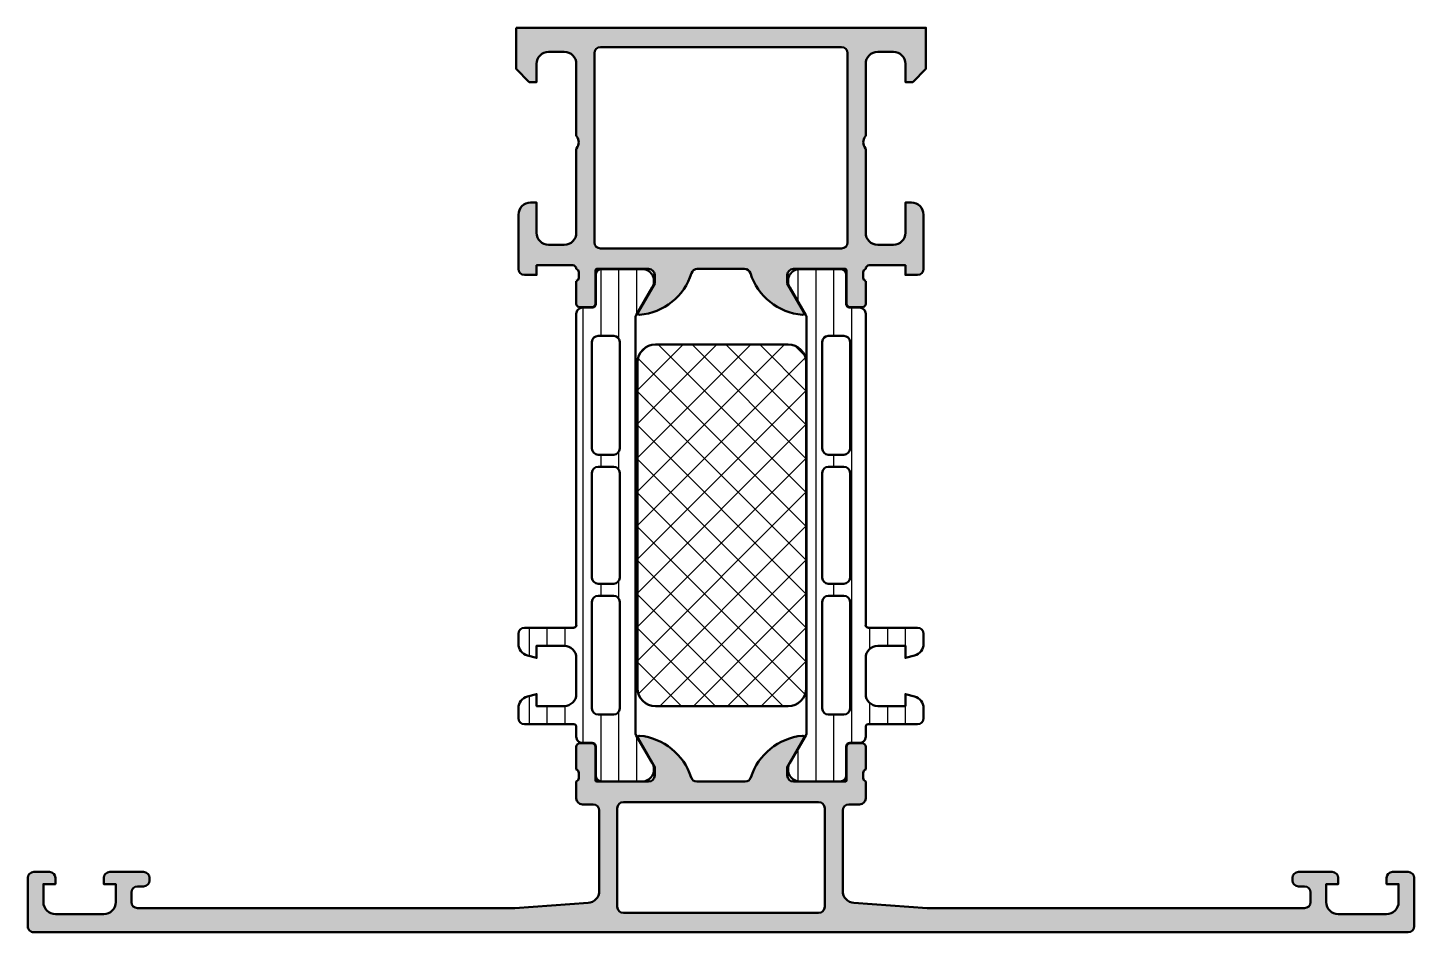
# Model space of a CAD drawing. Extents: x 0 to 115, y 0 to 75.
import ezdxf

# ---------------------------------------------------------------- set-up
doc = ezdxf.new("R2010")
doc.units = 0
for name, color, linetype, lineweight in [('0S-Alu contour', 7, 'Continuous', 50), ('0S-Alu hatch', 252, 'Continuous', 25), ('0S-Plastic contour', 254, 'Continuous', 50), ('0S-Plastic hatch', 253, 'Continuous', 25), ('0S-PT contour', 91, 'Continuous', 50), ('0S-PT hatch', 103, 'Continuous', 25)]:
    doc.layers.add(name, color=color, linetype=linetype, lineweight=lineweight)

# ---------------------------------------------------------------- blocks, each defined once
blk = doc.blocks.new('361560__D92DA5DA_2F45_4133_905F_7075DE37AC8C_')
at = {"layer": '0S-Alu hatch'}
h = blk.add_hatch(color=256, dxfattribs=at)
edge = h.paths.add_edge_path()
edge.add_line((0.5, 0), (114.5, 0))
edge.add_arc((114.5, 0.5), 0.5, 270, 360)
edge.add_line((115, 0.5), (115, 4.5))
edge.add_arc((114.5, 4.5), 0.5, 0, 90)
edge.add_line((114.5, 5), (113.2, 5))
edge.add_arc((113.2, 4.5), 0.5, 90, 180)
edge.add_line((112.7, 4.5), (112.7, 4))
edge.add_line((112.7, 4), (113.7, 4))
edge.add_line((113.7, 4), (113.7, 2.5))
edge.add_ellipse((112.7, 2.5), major_axis=(-1, 0), ratio=1, start_angle=90, end_angle=180, ccw=False)
edge.add_line((112.7, 1.5), (108.7, 1.5))
edge.add_ellipse((108.7, 2.5), major_axis=(-1, 0), ratio=1, start_angle=0.0044, end_angle=90, ccw=False)
edge.add_line((107.7, 2.5), (107.7, 4))
edge.add_line((107.7, 4), (108.7, 4))
edge.add_line((108.7, 4), (108.7, 4.5))
edge.add_arc((108.2, 4.5), 0.5, 0, 90)
edge.add_line((108.2, 5), (105.4, 5))
edge.add_arc((105.4, 4.5), 0.5, 90, 180)
edge.add_line((104.9, 4.5), (104.9, 4.3))
edge.add_arc((105.4, 4.3), 0.5, 180, 270)
edge.add_line((105.4, 3.8), (105.9, 3.8))
edge.add_ellipse((105.9, 3.3), major_axis=(-0.5, 0), ratio=1, start_angle=180, end_angle=270, ccw=False)
edge.add_line((106.4, 3.3), (106.4, 2.5))
edge.add_ellipse((105.9, 2.5), major_axis=(-0.5, 0), ratio=1, start_angle=90, end_angle=180, ccw=False)
edge.add_line((105.9, 2), (74.6, 2))
edge.add_line((74.6, 2), (68.53, 2.43))
edge.add_ellipse((68.6, 3.43), major_axis=(-1, 0), ratio=1, start_angle=0, end_angle=85.9043, ccw=False)
edge.add_line((67.6, 3.43), (67.6, 10.1))
edge.add_ellipse((68.1, 10.1), major_axis=(-0.5, 0), ratio=1, start_angle=270, end_angle=360, ccw=False)
edge.add_line((68.1, 10.6), (69, 10.6))
edge.add_arc((69, 11.1), 0.5, 270, 360)
edge.add_line((69.5, 11.1), (69.5, 12.5))
edge.add_ellipse((69.58, 12.77), major_axis=(-0.279, 0), ratio=1, start_angle=-1.1646, end_angle=73.5801, ccw=False)
edge.add_line((69.3, 12.77), (69.3, 13.23))
edge.add_ellipse((69.58, 13.23), major_axis=(-0.279, 0), ratio=1, start_angle=-73.5754, end_angle=1.1629, ccw=False)
edge.add_line((69.5, 13.5), (69.5, 15.38))
edge.add_arc((69.2, 15.38), 0.3, 0, 90)
edge.add_line((69.2, 15.68), (68.22, 15.68))
edge.add_arc((68.22, 15.38), 0.3, 90, 180)
edge.add_line((67.92, 15.38), (67.92, 12.62))
edge.add_ellipse((67.8, 12.62), major_axis=(-0.12, 0), ratio=1, start_angle=87.8062, end_angle=180, ccw=False)
edge.add_line((67.8, 12.5), (63.5, 12.5))
edge.add_ellipse((63.5, 13), major_axis=(-0.5, 0), ratio=1, start_angle=0, end_angle=90, ccw=False)
edge.add_line((63, 13), (63, 13.7))
edge.add_line((63, 13.7), (64.38, 16.09))
edge.add_arc((64.26, 16.16), 0.138, 330, 455.6226)
edge.add_arc((64.74, 11.32), 5, 95.6226, 162.2516)
edge.add_ellipse((59.5, 13), major_axis=(-0.5, 0), ratio=1, start_angle=90, end_angle=162.2516, ccw=False)
edge.add_line((59.5, 12.5), (55.5, 12.5))
edge.add_ellipse((55.5, 13), major_axis=(-0.5, 0), ratio=1, start_angle=17.7484, end_angle=90, ccw=False)
edge.add_arc((50.26, 11.32), 5, 17.7484, 84.3774)
edge.add_arc((50.74, 16.16), 0.138, 84.3774, 210)
edge.add_line((50.62, 16.09), (52, 13.7))
edge.add_line((52, 13.7), (52, 13))
edge.add_ellipse((51.5, 13), major_axis=(-0.5, 0), ratio=1, start_angle=90, end_angle=180, ccw=False)
edge.add_line((51.5, 12.5), (47.2, 12.5))
edge.add_ellipse((47.2, 12.62), major_axis=(-0.12, 0), ratio=1, start_angle=0, end_angle=90, ccw=False)
edge.add_line((47.08, 12.62), (47.08, 15.38))
edge.add_arc((46.78, 15.38), 0.3, 0, 90)
edge.add_line((46.78, 15.68), (45.8, 15.68))
edge.add_arc((45.8, 15.38), 0.3, 90, 180)
edge.add_line((45.5, 15.38), (45.5, 13.5))
edge.add_ellipse((45.42, 13.23), major_axis=(-0.279, 0), ratio=1, start_angle=178.8371, end_angle=253.5754, ccw=False)
edge.add_line((45.7, 13.23), (45.7, 12.77))
edge.add_ellipse((45.42, 12.77), major_axis=(-0.279, 0), ratio=1, start_angle=106.4199, end_angle=181.1646, ccw=False)
edge.add_line((45.5, 12.5), (45.5, 11.1))
edge.add_arc((46, 11.1), 0.5, 180, 270)
edge.add_line((46, 10.6), (46.9, 10.6))
edge.add_ellipse((46.9, 10.1), major_axis=(-0.5, 0), ratio=1, start_angle=180, end_angle=270, ccw=False)
edge.add_line((47.4, 10.1), (47.4, 3.43))
edge.add_ellipse((46.4, 3.43), major_axis=(-1, 0), ratio=1, start_angle=94.0856, end_angle=180, ccw=False)
edge.add_line((46.47, 2.43), (40.4, 2))
edge.add_line((40.4, 2), (9.1, 2))
edge.add_ellipse((9.1, 2.5), major_axis=(-0.5, 0), ratio=1, start_angle=0, end_angle=90, ccw=False)
edge.add_line((8.6, 2.5), (8.6, 3.3))
edge.add_ellipse((9.1, 3.3), major_axis=(-0.5, 0), ratio=1, start_angle=270.004, end_angle=359.996, ccw=False)
edge.add_line((9.1, 3.8), (9.6, 3.8))
edge.add_arc((9.6, 4.3), 0.5, 270, 360)
edge.add_line((10.1, 4.3), (10.1, 4.5))
edge.add_arc((9.6, 4.5), 0.5, 0, 90)
edge.add_line((9.6, 5), (6.8, 5))
edge.add_arc((6.8, 4.5), 0.5, 90.0063, 179.9937)
edge.add_line((6.3, 4.5), (6.3, 4))
edge.add_line((6.3, 4), (7.3, 4))
edge.add_line((7.3, 4), (7.3, 2.5))
edge.add_ellipse((6.3, 2.5), major_axis=(-1, 0), ratio=1, start_angle=90, end_angle=180, ccw=False)
edge.add_line((6.3, 1.5), (2.3, 1.5))
edge.add_ellipse((2.3, 2.5), major_axis=(-1, 0), ratio=1, start_angle=0.0025, end_angle=89.9975, ccw=False)
edge.add_line((1.3, 2.5), (1.3, 4))
edge.add_line((1.3, 4), (2.3, 4))
edge.add_line((2.3, 4), (2.3, 4.5))
edge.add_arc((1.8, 4.5), 0.5, 0, 90)
edge.add_line((1.8, 5), (0.5, 5))
edge.add_arc((0.5, 4.5), 0.5, 90, 180)
edge.add_line((0, 4.5), (0, 0.5))
edge.add_arc((0.5, 0.5), 0.5, 180, 270.0015)
edge = h.paths.add_edge_path()
edge.add_ellipse((49.4, 2.1), major_axis=(-0.5, 0), ratio=1, start_angle=0, end_angle=90, ccw=False)
edge.add_line((48.9, 2.1), (48.9, 10.3))
edge.add_ellipse((49.4, 10.3), major_axis=(-0.5, 0), ratio=1, start_angle=270, end_angle=360, ccw=False)
edge.add_line((49.4, 10.8), (65.6, 10.8))
edge.add_ellipse((65.6, 10.3), major_axis=(-0.5, 0), ratio=1, start_angle=180, end_angle=270, ccw=False)
edge.add_line((66.1, 10.3), (66.1, 2.1))
edge.add_ellipse((65.6, 2.1), major_axis=(-0.5, 0), ratio=1, start_angle=90, end_angle=180, ccw=False)
edge.add_line((65.6, 1.6), (49.4, 1.6))
at = {"layer": '0S-Alu contour', "color": 7}
for points in [[(45.5, 15.38), (45.5, 13.5)], [(46.78, 15.68), (45.8, 15.68)], [(47.08, 12.62), (47.08, 15.38)], [(50.62, 16.09), (52, 13.7), (52, 13)], [(63, 13), (63, 13.7), (64.38, 16.09)], [(67.92, 15.38), (67.92, 12.62)], [(69.2, 15.68), (68.22, 15.68)], [(69.5, 13.5), (69.5, 15.38)], [(45.7, 13.23), (45.7, 12.77)], [(69.3, 12.77), (69.3, 13.23)], [(45.5, 12.5), (45.5, 11.1)], [(51.5, 12.5), (47.2, 12.5)], [(59.5, 12.5), (55.5, 12.5)], [(67.8, 12.5), (63.5, 12.5)], [(69.5, 11.1), (69.5, 12.5)], [(46, 10.6), (46.9, 10.6)], [(49.4, 10.8), (65.6, 10.8)], [(68.1, 10.6), (69, 10.6)], [(47.4, 10.1), (47.4, 3.43)], [(48.9, 2.1), (48.9, 10.3)], [(66.1, 10.3), (66.1, 2.1)], [(67.6, 3.43), (67.6, 10.1)], [(1.8, 5), (0.5, 5)], [(9.6, 5), (6.8, 5)], [(108.2, 5), (105.4, 5)], [(114.5, 5), (113.2, 5)], [(0, 4.5), (0, 0.5)], [(1.3, 2.5), (1.3, 4), (2.3, 4), (2.3, 4.5)], [(6.3, 4.5), (6.3, 4), (7.3, 4), (7.3, 2.5)], [(9.1, 3.8), (9.6, 3.8)], [(10.1, 4.3), (10.1, 4.5)], [(104.9, 4.5), (104.9, 4.3)], [(105.4, 3.8), (105.9, 3.8)], [(107.7, 2.5), (107.7, 4), (108.7, 4), (108.7, 4.5)], [(112.7, 4.5), (112.7, 4), (113.7, 4), (113.7, 2.5)], [(115, 0.5), (115, 4.5)], [(8.6, 2.5), (8.6, 3.3)], [(46.47, 2.43), (40.4, 2), (9.1, 2)], [(105.9, 2), (74.6, 2), (68.53, 2.43)], [(106.4, 3.3), (106.4, 2.5)], [(6.3, 1.5), (2.3, 1.5)], [(65.6, 1.6), (49.4, 1.6)], [(112.7, 1.5), (108.7, 1.5)], [(0.5, 0), (114.5, 0)]]:
    blk.add_lwpolyline(points, dxfattribs=at)
for centre, radius, start, end in [((50.74, 16.16), 0.138, 84.3774, 210), ((50.26, 11.32), 5, 17.7484, 84.3774), ((64.74, 11.32), 5, 95.6226, 162.2516), ((64.26, 16.16), 0.138, 330, 95.6226), ((45.8, 15.38), 0.3, 90, 180), ((46.78, 15.38), 0.3, 0, 90), ((68.22, 15.38), 0.3, 90, 180), ((69.2, 15.38), 0.3, 0, 90), ((46, 11.1), 0.5, 180, 270), ((69, 11.1), 0.5, 270, 0), ((0.5, 4.5), 0.5, 90, 180), ((1.8, 4.5), 0.5, 0, 90), ((6.8, 4.5), 0.5, 90.0063, 179.9937), ((9.6, 4.5), 0.5, 0, 90), ((105.4, 4.5), 0.5, 90, 180), ((108.2, 4.5), 0.5, 0, 90), ((113.2, 4.5), 0.5, 90, 180), ((114.5, 4.5), 0.5, 0, 90), ((9.6, 4.3), 0.5, 270, 0), ((105.4, 4.3), 0.5, 180, 270), ((0.5, 0.5), 0.5, 180, 270.0015), ((114.5, 0.5), 0.5, 270, 0)]:
    blk.add_arc(centre, radius, start, end, dxfattribs=at)
at = {"layer": '0S-Alu contour', "color": 7, "extrusion": (0, 0, -1)}
for centre, radius, start, end in [((-45.42, 13.23), 0.279, 106.4246, 181.1629), ((-45.42, 12.77), 0.279, 178.8354, 253.5801), ((-51.5, 13), 0.5, 180, 270), ((-55.5, 13), 0.5, 270, 342.2516), ((-59.5, 13), 0.5, 197.7484, 270), ((-63.5, 13), 0.5, 270, 0), ((-69.58, 13.23), 0.279, 358.8371, 73.5754), ((-69.58, 12.77), 0.279, 286.4199, 1.1646), ((-47.2, 12.62), 0.12, 270, 0), ((-67.8, 12.62), 0.12, 180, 272.1938), ((-46.9, 10.1), 0.5, 90, 180), ((-49.4, 10.3), 0.5, 0, 90), ((-65.6, 10.3), 0.5, 90, 180), ((-68.1, 10.1), 0.5, 0, 90), ((-9.1, 3.3), 0.5, 0.004, 89.996), ((-105.9, 3.3), 0.5, 90, 180), ((-2.3, 2.5), 1, 270.0025, 359.9975), ((-6.3, 2.5), 1, 180, 270), ((-9.1, 2.5), 0.5, 270, 0), ((-46.4, 3.43), 1, 180, 265.9144), ((-68.6, 3.43), 1, 274.0957, 0), ((-105.9, 2.5), 0.5, 180, 270), ((-108.7, 2.5), 1, 270, 359.9956), ((-112.7, 2.5), 1, 180, 270), ((-49.4, 2.1), 0.5, 270, 0), ((-65.6, 2.1), 0.5, 180, 270)]:
    blk.add_arc(centre, radius, start, end, dxfattribs=at)
blk = doc.blocks.new('345110__9D9DA23E_F2B5_4B92_A6AA_0FE0D5519B47_')
at = {"layer": '0S-Alu hatch'}
h = blk.add_hatch(color=256, dxfattribs=at)
edge = h.paths.add_edge_path()
edge.add_line((40.5, 75), (40.5, 71.6))
edge.add_line((40.5, 71.6), (41.6, 70.5))
edge.add_line((41.6, 70.5), (42.2, 70.5))
edge.add_line((42.2, 70.5), (42.2, 72))
edge.add_ellipse((43.2, 72), major_axis=(-1, 0), ratio=1, start_angle=270, end_angle=360, ccw=False)
edge.add_line((43.2, 73), (44.5, 73))
edge.add_ellipse((44.5, 72), major_axis=(-1, 0), ratio=1, start_angle=180, end_angle=270, ccw=False)
edge.add_line((45.5, 72), (45.5, 66))
edge.add_ellipse((44.98, 65.5), major_axis=(-0.725, 0), ratio=1, start_angle=136.3884, end_angle=223.6116, ccw=False)
edge.add_line((45.5, 65), (45.5, 58))
edge.add_ellipse((44.5, 58), major_axis=(-1, 0), ratio=1, start_angle=90, end_angle=180, ccw=False)
edge.add_line((44.5, 57), (43.2, 57))
edge.add_ellipse((43.2, 58), major_axis=(-1, 0), ratio=1, start_angle=0, end_angle=90, ccw=False)
edge.add_line((42.2, 58), (42.2, 60.5))
edge.add_line((42.2, 60.5), (41.7, 60.5))
edge.add_arc((41.7, 59.5), 1, 90, 180.0008)
edge.add_line((40.7, 59.5), (40.7, 55))
edge.add_arc((41.2, 55), 0.5, 180.0008, 269.9996)
edge.add_line((41.2, 54.5), (42.2, 54.5))
edge.add_line((42.2, 54.5), (42.2, 55.3))
edge.add_line((42.2, 55.3), (45.2, 55.3))
edge.add_ellipse((45.2, 55), major_axis=(-0.3, 0), ratio=1, start_angle=180.0249, end_angle=269.986, ccw=False)
edge.add_ellipse((45.42, 54.73), major_axis=(-0.279, 0), ratio=1, start_angle=178.8354, end_angle=253.5801, ccw=False)
edge.add_line((45.7, 54.73), (45.7, 54.27))
edge.add_ellipse((45.42, 54.27), major_axis=(-0.279, 0), ratio=1, start_angle=106.4246, end_angle=181.1629, ccw=False)
edge.add_line((45.5, 54), (45.5, 52.12))
edge.add_arc((45.8, 52.12), 0.3, 180, 270)
edge.add_line((45.8, 51.82), (46.78, 51.82))
edge.add_arc((46.78, 52.12), 0.3, 270, 360)
edge.add_line((47.08, 52.12), (47.08, 54.88))
edge.add_ellipse((47.2, 54.88), major_axis=(-0.12, 0), ratio=1, start_angle=269.9999, end_angle=360, ccw=False)
edge.add_line((47.2, 55), (51.5, 55))
edge.add_ellipse((51.5, 54.5), major_axis=(-0.5, 0), ratio=1, start_angle=180, end_angle=269.9999, ccw=False)
edge.add_line((52, 54.5), (52, 53.8))
edge.add_line((52, 53.8), (50.62, 51.41))
edge.add_arc((50.74, 51.34), 0.137, 150.0001, 274.3398)
edge.add_arc((50.38, 56.07), 4.88, 274.3398, 343.0455)
edge.add_ellipse((55.53, 54.5), major_axis=(-0.5, 0), ratio=1, start_angle=270, end_angle=343.0455, ccw=False)
edge.add_line((55.53, 55), (59.46, 55))
edge.add_ellipse((59.46, 54.5), major_axis=(-0.5, 0), ratio=1, start_angle=197.2896, end_angle=270, ccw=False)
edge.add_arc((64.64, 56.11), 4.92, 197.2896, 265.5273)
edge.add_arc((64.26, 51.34), 0.137, 265.5273, 389.9999)
edge.add_line((64.38, 51.41), (63, 53.8))
edge.add_line((63, 53.8), (63, 54.5))
edge.add_ellipse((63.5, 54.5), major_axis=(-0.5, 0), ratio=1, start_angle=270.0001, end_angle=360, ccw=False)
edge.add_line((63.5, 55), (67.8, 55))
edge.add_ellipse((67.8, 54.88), major_axis=(-0.12, 0), ratio=1, start_angle=180, end_angle=270.0001, ccw=False)
edge.add_line((67.92, 54.88), (67.92, 52.12))
edge.add_arc((68.22, 52.12), 0.3, 180, 270)
edge.add_line((68.22, 51.82), (69.2, 51.82))
edge.add_arc((69.2, 52.12), 0.3, 270, 360)
edge.add_line((69.5, 52.12), (69.5, 54))
edge.add_ellipse((69.58, 54.27), major_axis=(-0.279, 0), ratio=1, start_angle=-1.1629, end_angle=73.5754, ccw=False)
edge.add_line((69.3, 54.27), (69.3, 54.73))
edge.add_ellipse((69.58, 54.73), major_axis=(-0.279, 0), ratio=1, start_angle=-73.5801, end_angle=1.1646, ccw=False)
edge.add_ellipse((69.8, 55), major_axis=(-0.3, 0), ratio=1, start_angle=270.014, end_angle=359.9751, ccw=False)
edge.add_line((69.8, 55.3), (72.8, 55.3))
edge.add_line((72.8, 55.3), (72.8, 54.5))
edge.add_line((72.8, 54.5), (73.8, 54.5))
edge.add_arc((73.8, 55), 0.5, 270.0004, 359.9992)
edge.add_line((74.3, 55), (74.3, 59.5))
edge.add_arc((73.3, 59.5), 1, 359.9992, 450)
edge.add_line((73.3, 60.5), (72.8, 60.5))
edge.add_line((72.8, 60.5), (72.8, 58))
edge.add_ellipse((71.8, 58), major_axis=(-1, 0), ratio=1, start_angle=90, end_angle=180, ccw=False)
edge.add_line((71.8, 57), (70.5, 57))
edge.add_ellipse((70.5, 58), major_axis=(-1, 0), ratio=1, start_angle=0, end_angle=90, ccw=False)
edge.add_line((69.5, 58), (69.5, 65))
edge.add_ellipse((70.02, 65.5), major_axis=(-0.725, 0), ratio=1, start_angle=-43.6116, end_angle=43.6116, ccw=False)
edge.add_line((69.5, 66), (69.5, 72))
edge.add_ellipse((70.5, 72), major_axis=(-1, 0), ratio=1, start_angle=270, end_angle=360, ccw=False)
edge.add_line((70.5, 73), (71.8, 73))
edge.add_ellipse((71.8, 72), major_axis=(-1, 0), ratio=1, start_angle=180, end_angle=270, ccw=False)
edge.add_line((72.8, 72), (72.8, 70.5))
edge.add_line((72.8, 70.5), (73.4, 70.5))
edge.add_line((73.4, 70.5), (74.5, 71.6))
edge.add_line((74.5, 71.6), (74.5, 75))
edge.add_line((74.5, 75), (40.5, 75))
edge = h.paths.add_edge_path()
edge.add_ellipse((47.5, 72.9), major_axis=(-0.5, 0), ratio=1, start_angle=270, end_angle=359.9997, ccw=False)
edge.add_line((47.5, 73.4), (67.5, 73.4))
edge.add_ellipse((67.5, 72.9), major_axis=(-0.5, 0), ratio=1, start_angle=180, end_angle=270, ccw=False)
edge.add_line((68, 72.9), (68, 57.2))
edge.add_ellipse((67.5, 57.2), major_axis=(-0.5, 0), ratio=1, start_angle=90, end_angle=180, ccw=False)
edge.add_line((67.5, 56.7), (47.5, 56.7))
edge.add_ellipse((47.5, 57.2), major_axis=(-0.5, 0), ratio=1, start_angle=0, end_angle=90, ccw=False)
edge.add_line((47, 57.2), (47, 72.9))
at = {"layer": '0S-Alu contour', "color": 7}
for points in [[(40.5, 75), (40.5, 71.6), (41.6, 70.5), (42.2, 70.5), (42.2, 72)], [(72.8, 72), (72.8, 70.5), (73.4, 70.5), (74.5, 71.6), (74.5, 75), (40.5, 75)], [(43.2, 73), (44.5, 73)], [(47, 57.2), (47, 72.9)], [(47.5, 73.4), (67.5, 73.4)], [(68, 72.9), (68, 57.2)], [(70.5, 73), (71.8, 73)], [(45.5, 72), (45.5, 66)], [(69.5, 66), (69.5, 72)], [(45.5, 65), (45.5, 58)], [(69.5, 58), (69.5, 65)], [(42.2, 58), (42.2, 60.5), (41.7, 60.5)], [(73.3, 60.5), (72.8, 60.5), (72.8, 58)], [(40.7, 59.5), (40.7, 55)], [(74.3, 55), (74.3, 59.5)], [(44.5, 57), (43.2, 57)], [(67.5, 56.7), (47.5, 56.7)], [(71.8, 57), (70.5, 57)], [(41.2, 54.5), (42.2, 54.5), (42.2, 55.3), (45.2, 55.3)], [(69.8, 55.3), (72.8, 55.3), (72.8, 54.5), (73.8, 54.5)], [(45.7, 54.73), (45.7, 54.27)], [(47.08, 52.12), (47.08, 54.88)], [(47.2, 55), (51.5, 55)], [(52, 54.5), (52, 53.8), (50.62, 51.41)], [(55.53, 55), (59.46, 55)], [(64.38, 51.41), (63, 53.8), (63, 54.5)], [(63.5, 55), (67.8, 55)], [(67.92, 54.88), (67.92, 52.12)], [(69.3, 54.27), (69.3, 54.73)], [(45.5, 54), (45.5, 52.12)], [(69.5, 52.12), (69.5, 54)], [(45.8, 51.82), (46.78, 51.82)], [(68.22, 51.82), (69.2, 51.82)]]:
    blk.add_lwpolyline(points, dxfattribs=at)
at = {"layer": '0S-Alu contour', "color": 7, "extrusion": (0, 0, -1)}
for centre, radius, start, end in [((-43.2, 72), 1, 0, 90), ((-44.5, 72), 1, 90, 180), ((-47.5, 72.9), 0.5, 0.0003, 90), ((-67.5, 72.9), 0.5, 90, 180), ((-70.5, 72), 1, 0, 90), ((-71.8, 72), 1, 90, 180), ((-44.98, 65.5), 0.725, 136.3884, 223.6116), ((-70.02, 65.5), 0.725, 316.3884, 43.6116), ((-43.2, 58), 1, 270, 0), ((-44.5, 58), 1, 180, 270), ((-70.5, 58), 1, 270, 0), ((-71.8, 58), 1, 180, 270), ((-47.5, 57.2), 0.5, 270, 0), ((-67.5, 57.2), 0.5, 180, 270), ((-45.2, 55), 0.3, 90.014, 179.9751), ((-69.8, 55), 0.3, 0.0249, 89.986), ((-45.42, 54.73), 0.279, 106.4199, 181.1646), ((-45.42, 54.27), 0.279, 178.8371, 253.5754), ((-47.2, 54.88), 0.12, 0, 90.0001), ((-51.5, 54.5), 0.5, 90.0001, 180), ((-55.53, 54.5), 0.5, 16.9545, 90), ((-59.46, 54.5), 0.5, 90, 162.7104), ((-63.5, 54.5), 0.5, 0, 89.9999), ((-67.8, 54.88), 0.12, 89.9999, 180), ((-69.58, 54.73), 0.279, 358.8354, 73.5801), ((-69.58, 54.27), 0.279, 286.4246, 1.1629)]:
    blk.add_arc(centre, radius, start, end, dxfattribs=at)
at = {"layer": '0S-Alu contour', "color": 7}
for centre, radius, start, end in [((41.7, 59.5), 1, 90, 180.0008), ((73.3, 59.5), 1, 359.9992, 90), ((41.2, 55), 0.5, 180.0008, 269.9996), ((50.38, 56.07), 4.88, 274.3398, 343.0455), ((64.64, 56.11), 4.92, 197.2896, 265.5273), ((73.8, 55), 0.5, 270.0004, 359.9992), ((45.8, 52.12), 0.3, 180, 270), ((46.78, 52.12), 0.3, 270, 0), ((68.22, 52.12), 0.3, 180, 270), ((69.2, 52.12), 0.3, 270, 0), ((50.74, 51.34), 0.137, 150.0001, 274.3398), ((64.26, 51.34), 0.137, 265.5273, 29.9999)]:
    blk.add_arc(centre, radius, start, end, dxfattribs=at)
blk = doc.blocks.new('284031__D7257985_EBDC_465A_BD91_AE537D4E9626___C80FF7DB_7094_4D51_8863_496542C1166B_')
at = {"layer": '0S-Plastic hatch'}
h = blk.add_hatch(dxfattribs=at)
h.set_pattern_fill('ANSI31', color=256, scale=0.468, angle=45, style=0)
edge = h.paths.add_edge_path()
edge.add_arc((45.3, 25.46), 0.204, 270.4851, 358.8441)
edge.add_line((45.5, 25.45), (45.5, 51.29))
edge.add_ellipse((46, 51.29), major_axis=(-0.5, 0), ratio=1, start_angle=269.998, end_angle=359.9999, ccw=False)
edge.add_line((46, 51.79), (46.81, 51.79))
edge.add_arc((46.81, 52.09), 0.3, 269.998, 360.0058)
edge.add_line((47.11, 52.09), (47.11, 54.49))
edge.add_ellipse((47.61, 54.49), major_axis=(-0.5, 0), ratio=1, start_angle=-90.0021, end_angle=0.0058, ccw=False)
edge.add_line((47.61, 54.99), (51.09, 54.99))
edge.add_ellipse((50.94, 54), major_axis=(-1, 0), ratio=1, start_angle=147.2709, end_angle=261.8163, ccw=False)
edge.add_line((51.79, 53.46), (50.47, 51.18))
edge.add_arc((50.9, 50.93), 0.5, 149.9979, 179.9982)
edge.add_line((50.4, 50.93), (50.4, 16.57))
edge.add_arc((50.9, 16.57), 0.5, 179.9982, 209.9979)
edge.add_line((50.47, 16.32), (51.78, 14.04))
edge.add_ellipse((50.94, 13.5), major_axis=(-1, 0), ratio=1, start_angle=98.1795, end_angle=212.7249, ccw=False)
edge.add_line((51.09, 12.51), (47.61, 12.51))
edge.add_ellipse((47.61, 13.01), major_axis=(-0.5, 0), ratio=1, start_angle=-0.01, end_angle=89.9979, ccw=False)
edge.add_line((47.11, 13.01), (47.11, 15.41))
edge.add_arc((46.81, 15.41), 0.3, 359.99, 449.998)
edge.add_line((46.81, 15.71), (46, 15.71))
edge.add_ellipse((46, 16.21), major_axis=(-0.5, 0), ratio=1, start_angle=-0.0024, end_angle=89.998, ccw=False)
edge.add_line((45.5, 16.21), (45.5, 17.05))
edge.add_arc((45.3, 17.05), 0.2, 0, 90)
edge.add_line((45.3, 17.25), (41.2, 17.25))
edge.add_ellipse((41.2, 17.75), major_axis=(-0.5, 0), ratio=1, start_angle=0, end_angle=90, ccw=False)
edge.add_line((40.7, 17.75), (40.7, 18.58))
edge.add_ellipse((41.7, 18.58), major_axis=(-1, 0), ratio=1, start_angle=285, end_angle=360, ccw=False)
edge.add_line((41.44, 19.55), (42.2, 19.75))
edge.add_line((42.2, 19.75), (42.2, 18.75))
edge.add_line((42.2, 18.75), (44.5, 18.75))
edge.add_arc((44.5, 19.76), 1, 270.0975, 359.7659)
edge.add_line((45.5, 19.75), (45.5, 22.75))
edge.add_arc((44.5, 22.75), 1, 0.2299, 89.9025)
edge.add_line((44.5, 23.75), (42.2, 23.75))
edge.add_line((42.2, 23.75), (42.2, 22.75))
edge.add_line((42.2, 22.75), (41.44, 22.95))
edge.add_ellipse((41.7, 23.92), major_axis=(-1, 0), ratio=1, start_angle=0, end_angle=75, ccw=False)
edge.add_line((40.7, 23.92), (40.7, 24.75))
edge.add_ellipse((41.2, 24.75), major_axis=(-0.5, 0), ratio=1, start_angle=270, end_angle=360, ccw=False)
edge.add_line((41.2, 25.25), (45.3, 25.25))
edge = h.paths.add_edge_path()
edge.add_line((46.8, 48.95), (46.8, 40.1))
edge.add_arc((47.3, 40.1), 0.5, 180, 270.0019)
edge.add_line((47.3, 39.6), (48.6, 39.6))
edge.add_arc((48.6, 40.1), 0.5, 270, 360)
edge.add_line((49.1, 40.1), (49.1, 48.95))
edge.add_arc((48.6, 48.95), 0.5, 0, 90)
edge.add_line((48.6, 49.45), (47.3, 49.45))
edge.add_arc((47.3, 48.95), 0.5, 90, 180)
edge = h.paths.add_edge_path()
edge.add_line((49.1, 29.4), (49.1, 38.1))
edge.add_arc((48.6, 38.1), 0.5, 0, 90)
edge.add_line((48.6, 38.6), (47.3, 38.6))
edge.add_arc((47.3, 38.1), 0.5, 90, 180)
edge.add_line((46.8, 38.1), (46.8, 29.4))
edge.add_arc((47.3, 29.4), 0.5, 180, 270)
edge.add_line((47.3, 28.9), (48.6, 28.9))
edge.add_arc((48.6, 29.4), 0.5, 270, 360)
edge = h.paths.add_edge_path()
edge.add_line((46.8, 27.4), (46.8, 18.55))
edge.add_arc((47.3, 18.55), 0.5, 180, 270)
edge.add_line((47.3, 18.05), (48.6, 18.05))
edge.add_arc((48.6, 18.55), 0.5, 270, 360)
edge.add_line((49.1, 18.55), (49.1, 27.4))
edge.add_arc((48.6, 27.4), 0.5, 0, 90)
edge.add_line((48.6, 27.9), (47.3, 27.9))
edge.add_arc((47.3, 27.4), 0.5, 90, 180)
at = {"layer": '0S-Alu contour', "color": 7}
for points in [[(48.6, 49.45), (47.3, 49.45)], [(46.8, 48.95), (46.8, 40.1)], [(49.1, 40.1), (49.1, 48.95)], [(47.3, 39.6), (48.6, 39.6)], [(46.8, 38.1), (46.8, 29.4)], [(48.6, 38.6), (47.3, 38.6)], [(49.1, 29.4), (49.1, 38.1)], [(47.3, 28.9), (48.6, 28.9)], [(48.6, 27.9), (47.3, 27.9)], [(46.8, 27.4), (46.8, 18.55)], [(49.1, 18.55), (49.1, 27.4)], [(47.3, 18.05), (48.6, 18.05)]]:
    blk.add_lwpolyline(points, dxfattribs=at)
for centre, start, end in [((47.3, 48.95), 90, 180), ((48.6, 48.95), 0, 90), ((47.3, 40.1), 180, 270.0019), ((48.6, 40.1), 270, 0), ((47.3, 38.1), 90, 180), ((48.6, 38.1), 0, 90), ((47.3, 29.4), 180, 270), ((48.6, 29.4), 270, 0), ((47.3, 27.4), 90, 180), ((48.6, 27.4), 0, 90), ((47.3, 18.55), 180, 270), ((48.6, 18.55), 270, 0)]:
    blk.add_arc(centre, 0.5, start, end, dxfattribs=at)
at = {"layer": '0S-Plastic contour', "color": 7}
for points in [[(47.11, 52.09), (47.11, 54.49)], [(47.61, 54.99), (51.09, 54.99)], [(51.79, 53.46), (50.47, 51.18)], [(46, 51.79), (46.81, 51.79)], [(45.5, 25.45), (45.5, 51.29)], [(50.4, 50.93), (50.4, 16.57)], [(40.7, 23.92), (40.7, 24.75)], [(41.2, 25.25), (45.3, 25.25)], [(44.5, 23.75), (42.2, 23.75), (42.2, 22.75), (41.44, 22.95)], [(45.5, 19.75), (45.5, 22.75)], [(41.44, 19.55), (42.2, 19.75), (42.2, 18.75), (44.5, 18.75)], [(40.7, 17.75), (40.7, 18.58)], [(45.3, 17.25), (41.2, 17.25)], [(45.5, 16.21), (45.5, 17.05)], [(50.47, 16.32), (51.78, 14.04)], [(46.81, 15.71), (46, 15.71)], [(47.11, 13.01), (47.11, 15.41)], [(51.09, 12.51), (47.61, 12.51)]]:
    blk.add_lwpolyline(points, dxfattribs=at)
at = {"layer": '0S-Plastic contour', "color": 7, "extrusion": (0, 0, -1)}
for centre, radius, start, end in [((-47.61, 54.49), 0.5, 359.9942, 90.0021), ((-50.94, 54), 1, 98.1837, 212.7291), ((-46, 51.29), 0.5, 0.0001, 90.002), ((-41.2, 24.75), 0.5, 0, 90), ((-41.7, 23.92), 1, 285, 0), ((-41.7, 18.58), 1, 0, 75), ((-41.2, 17.75), 0.5, 270, 0), ((-46, 16.21), 0.5, 270.002, 0.0024), ((-50.94, 13.5), 1, 147.2751, 261.8205), ((-47.61, 13.01), 0.5, 270.0021, 0.01)]:
    blk.add_arc(centre, radius, start, end, dxfattribs=at)
at = {"layer": '0S-Plastic contour', "color": 7}
for centre, radius, start, end in [((46.81, 52.09), 0.3, 269.998, 0.0058), ((50.9, 50.93), 0.5, 149.9979, 179.9982), ((45.3, 25.46), 0.204, 270.4851, 358.8441), ((44.5, 22.75), 1, 0.2299, 89.9025), ((44.5, 19.76), 1, 270.0975, 359.7659), ((45.3, 17.05), 0.2, 0, 90), ((50.9, 16.57), 0.5, 179.9982, 209.9979), ((46.81, 15.41), 0.3, 359.99, 89.998)]:
    blk.add_arc(centre, radius, start, end, dxfattribs=at)
blk = doc.blocks.new('367390__32004228_726B_4F22_8988_3690A7D08799_')
at = {"layer": '0S-PT hatch'}
h = blk.add_hatch(dxfattribs=at)
h.set_pattern_fill('ANSI37', color=256, scale=0.625, angle=90, style=0)
edge = h.paths.add_edge_path()
edge.add_arc((63.07, 20.24), 1.5, 270, 360)
edge.add_line((64.57, 20.24), (64.57, 47.24))
edge.add_arc((63.07, 47.24), 1.5, 0, 90)
edge.add_line((63.07, 48.74), (52.07, 48.74))
edge.add_arc((52.07, 47.24), 1.5, 90, 180)
edge.add_line((50.57, 47.24), (50.57, 20.24))
edge.add_arc((52.07, 20.24), 1.5, 180, 270)
edge.add_line((52.07, 18.74), (63.07, 18.74))
at = {"layer": '0S-PT contour', "color": 7}
for points in [[(63.07, 48.74), (52.07, 48.74)], [(50.57, 47.24), (50.57, 20.24)], [(64.57, 20.24), (64.57, 47.24)], [(52.07, 18.74), (63.07, 18.74)]]:
    blk.add_lwpolyline(points, dxfattribs=at)
for centre, start, end in [((52.07, 47.24), 90, 180), ((63.07, 47.24), 0, 90), ((52.07, 20.24), 180, 270), ((63.07, 20.24), 270, 0)]:
    blk.add_arc(centre, 1.5, start, end, dxfattribs=at)
blk = doc.blocks.new('284031__3F8E8C7E_368D_4EC5_BDE9_9BC38D14BE3E___92B88507_20E4_4D97_9650_42352D668A00_')
at = {"layer": '0S-Plastic hatch'}
h = blk.add_hatch(dxfattribs=at)
h.set_pattern_fill('ANSI31', color=256, scale=0.468, angle=45, style=0)
edge = h.paths.add_edge_path()
edge.add_ellipse((67.39, 54.49), major_axis=(-0.5, 0), ratio=1, start_angle=179.9942, end_angle=270.0021, ccw=False)
edge.add_line((67.89, 54.49), (67.89, 52.09))
edge.add_arc((68.19, 52.09), 0.3, 179.9942, 270.002)
edge.add_line((68.19, 51.79), (69, 51.79))
edge.add_ellipse((69, 51.29), major_axis=(-0.5, 0), ratio=1, start_angle=180.0001, end_angle=270.002, ccw=False)
edge.add_line((69.5, 51.29), (69.5, 25.45))
edge.add_arc((69.7, 25.46), 0.204, 181.1559, 269.5149)
edge.add_line((69.7, 25.25), (73.8, 25.25))
edge.add_ellipse((73.8, 24.75), major_axis=(-0.5, 0), ratio=1, start_angle=180, end_angle=270, ccw=False)
edge.add_line((74.3, 24.75), (74.3, 23.92))
edge.add_ellipse((73.3, 23.92), major_axis=(-1, 0), ratio=1, start_angle=105, end_angle=180, ccw=False)
edge.add_line((73.56, 22.95), (72.8, 22.75))
edge.add_line((72.8, 22.75), (72.8, 23.75))
edge.add_line((72.8, 23.75), (70.5, 23.75))
edge.add_arc((70.5, 22.75), 1, 90.0975, 179.7701)
edge.add_line((69.5, 22.75), (69.5, 19.75))
edge.add_arc((70.5, 19.76), 1, 180.2341, 269.9025)
edge.add_line((70.5, 18.75), (72.8, 18.75))
edge.add_line((72.8, 18.75), (72.8, 19.75))
edge.add_line((72.8, 19.75), (73.56, 19.55))
edge.add_ellipse((73.3, 18.58), major_axis=(-1, 0), ratio=1, start_angle=180, end_angle=255, ccw=False)
edge.add_line((74.3, 18.58), (74.3, 17.75))
edge.add_ellipse((73.8, 17.75), major_axis=(-0.5, 0), ratio=1, start_angle=90, end_angle=180, ccw=False)
edge.add_line((73.8, 17.25), (69.7, 17.25))
edge.add_arc((69.7, 17.05), 0.2, 90, 180)
edge.add_line((69.5, 17.05), (69.5, 16.21))
edge.add_ellipse((69, 16.21), major_axis=(-0.5, 0), ratio=1, start_angle=90.0018, end_angle=180.0024, ccw=False)
edge.add_line((69, 15.71), (68.19, 15.71))
edge.add_arc((68.19, 15.41), 0.3, 90.002, 180.01)
edge.add_line((67.89, 15.41), (67.89, 13.01))
edge.add_ellipse((67.39, 13.01), major_axis=(-0.5, 0), ratio=1, start_angle=90.0021, end_angle=180.01, ccw=False)
edge.add_line((67.39, 12.51), (63.91, 12.51))
edge.add_ellipse((64.06, 13.5), major_axis=(-1, 0), ratio=1, start_angle=-32.7249, end_angle=81.8205, ccw=False)
edge.add_line((63.22, 14.04), (64.53, 16.32))
edge.add_arc((64.1, 16.57), 0.5, 330.0021, 360.0018)
edge.add_line((64.6, 16.57), (64.6, 50.93))
edge.add_arc((64.1, 50.93), 0.5, 0.0018, 30.0021)
edge.add_line((64.53, 51.18), (63.21, 53.46))
edge.add_ellipse((64.06, 54), major_axis=(-1, 0), ratio=1, start_angle=-81.8163, end_angle=32.7291, ccw=False)
edge.add_line((63.91, 54.99), (67.39, 54.99))
edge = h.paths.add_edge_path()
edge.add_line((68.2, 40.1), (68.2, 48.95))
edge.add_arc((67.7, 48.95), 0.5, 0, 90)
edge.add_line((67.7, 49.45), (66.4, 49.45))
edge.add_arc((66.4, 48.95), 0.5, 90, 180)
edge.add_line((65.9, 48.95), (65.9, 40.1))
edge.add_arc((66.4, 40.1), 0.5, 180, 270)
edge.add_line((66.4, 39.6), (67.7, 39.6))
edge.add_arc((67.7, 40.1), 0.5, 269.9981, 360)
edge = h.paths.add_edge_path()
edge.add_line((68.2, 29.4), (68.2, 38.1))
edge.add_arc((67.7, 38.1), 0.5, 0, 90)
edge.add_line((67.7, 38.6), (66.4, 38.6))
edge.add_arc((66.4, 38.1), 0.5, 90, 180)
edge.add_line((65.9, 38.1), (65.9, 29.4))
edge.add_arc((66.4, 29.4), 0.5, 180, 270)
edge.add_line((66.4, 28.9), (67.7, 28.9))
edge.add_arc((67.7, 29.4), 0.5, 270, 360)
edge = h.paths.add_edge_path()
edge.add_line((65.9, 27.4), (65.9, 18.55))
edge.add_arc((66.4, 18.55), 0.5, 180, 270)
edge.add_line((66.4, 18.05), (67.7, 18.05))
edge.add_arc((67.7, 18.55), 0.5, 270, 360)
edge.add_line((68.2, 18.55), (68.2, 27.4))
edge.add_arc((67.7, 27.4), 0.5, 0, 90)
edge.add_line((67.7, 27.9), (66.4, 27.9))
edge.add_arc((66.4, 27.4), 0.5, 90, 180)
at = {"layer": '0S-Alu contour', "color": 7}
for points in [[(67.7, 49.45), (66.4, 49.45)], [(65.9, 48.95), (65.9, 40.1)], [(68.2, 40.1), (68.2, 48.95)], [(66.4, 39.6), (67.7, 39.6)], [(65.9, 38.1), (65.9, 29.4)], [(67.7, 38.6), (66.4, 38.6)], [(68.2, 29.4), (68.2, 38.1)], [(66.4, 28.9), (67.7, 28.9)], [(67.7, 27.9), (66.4, 27.9)], [(65.9, 27.4), (65.9, 18.55)], [(68.2, 18.55), (68.2, 27.4)], [(66.4, 18.05), (67.7, 18.05)]]:
    blk.add_lwpolyline(points, dxfattribs=at)
for centre, start, end in [((66.4, 48.95), 90, 180), ((67.7, 48.95), 0, 90), ((66.4, 40.1), 180, 270), ((67.7, 40.1), 269.9981, 0), ((66.4, 38.1), 90, 180), ((67.7, 38.1), 0, 90), ((66.4, 29.4), 180, 270), ((67.7, 29.4), 270, 0), ((66.4, 27.4), 90, 180), ((67.7, 27.4), 0, 90), ((66.4, 18.55), 180, 270), ((67.7, 18.55), 270, 0)]:
    blk.add_arc(centre, 0.5, start, end, dxfattribs=at)
at = {"layer": '0S-Plastic contour', "color": 7}
for points in [[(63.91, 54.99), (67.39, 54.99)], [(67.89, 54.49), (67.89, 52.09)], [(64.53, 51.18), (63.21, 53.46)], [(68.19, 51.79), (69, 51.79)], [(64.6, 16.57), (64.6, 50.93)], [(69.5, 51.29), (69.5, 25.45)], [(69.7, 25.25), (73.8, 25.25)], [(74.3, 24.75), (74.3, 23.92)], [(73.56, 22.95), (72.8, 22.75), (72.8, 23.75), (70.5, 23.75)], [(69.5, 22.75), (69.5, 19.75)], [(70.5, 18.75), (72.8, 18.75), (72.8, 19.75), (73.56, 19.55)], [(74.3, 18.58), (74.3, 17.75)], [(73.8, 17.25), (69.7, 17.25)], [(63.22, 14.04), (64.53, 16.32)], [(69.5, 17.05), (69.5, 16.21)], [(67.89, 15.41), (67.89, 13.01)], [(69, 15.71), (68.19, 15.71)], [(67.39, 12.51), (63.91, 12.51)]]:
    blk.add_lwpolyline(points, dxfattribs=at)
at = {"layer": '0S-Plastic contour', "color": 7, "extrusion": (0, 0, -1)}
for centre, radius, start, end in [((-64.06, 54), 1, 327.2709, 81.8163), ((-67.39, 54.49), 0.5, 89.9979, 180.0058), ((-69, 51.29), 0.5, 89.998, 179.9999), ((-73.8, 24.75), 0.5, 90, 180), ((-73.3, 23.92), 1, 180, 255), ((-73.3, 18.58), 1, 105, 180), ((-73.8, 17.75), 0.5, 180, 270), ((-69, 16.21), 0.5, 179.9976, 269.9982), ((-64.06, 13.5), 1, 278.1795, 32.7249), ((-67.39, 13.01), 0.5, 179.99, 269.9979)]:
    blk.add_arc(centre, radius, start, end, dxfattribs=at)
at = {"layer": '0S-Plastic contour', "color": 7}
for centre, radius, start, end in [((68.19, 52.09), 0.3, 179.9942, 270.002), ((64.1, 50.93), 0.5, 0.0018, 30.0021), ((69.7, 25.46), 0.204, 181.1559, 269.5149), ((70.5, 22.75), 1, 90.0975, 179.7701), ((70.5, 19.76), 1, 180.2341, 269.9025), ((69.7, 17.05), 0.2, 90, 180), ((64.1, 16.57), 0.5, 330.0021, 0.0018), ((68.19, 15.41), 0.3, 90.002, 180.01)]:
    blk.add_arc(centre, radius, start, end, dxfattribs=at)
blk = doc.blocks.new('367390__8B9EC883_5514_4E9B_AE87_3B5E10FA2AB7_')
at = {"layer": '0S-Alu contour', "color": 7}
for name in ['345110__9D9DA23E_F2B5_4B92_A6AA_0FE0D5519B47_', '361560__D92DA5DA_2F45_4133_905F_7075DE37AC8C_']:
    blk.add_blockref(name, (0, 0), dxfattribs=at)
at = {"layer": '0S-Plastic contour', "color": 7}
for name in ['284031__D7257985_EBDC_465A_BD91_AE537D4E9626___C80FF7DB_7094_4D51_8863_496542C1166B_', '284031__3F8E8C7E_368D_4EC5_BDE9_9BC38D14BE3E___92B88507_20E4_4D97_9650_42352D668A00_']:
    blk.add_blockref(name, (0, 0), dxfattribs=at)
at = {"layer": '0S-PT contour', "color": 7}
blk.add_blockref('367390__32004228_726B_4F22_8988_3690A7D08799_', (0, 0), dxfattribs=at)

msp = doc.modelspace()

# ---------------------------------------------------------------- block references
at = {"layer": '0S-Alu contour', "color": 7}
msp.add_blockref('367390__8B9EC883_5514_4E9B_AE87_3B5E10FA2AB7_', (0, 0), dxfattribs=at)

doc.saveas('drawing.dxf')
